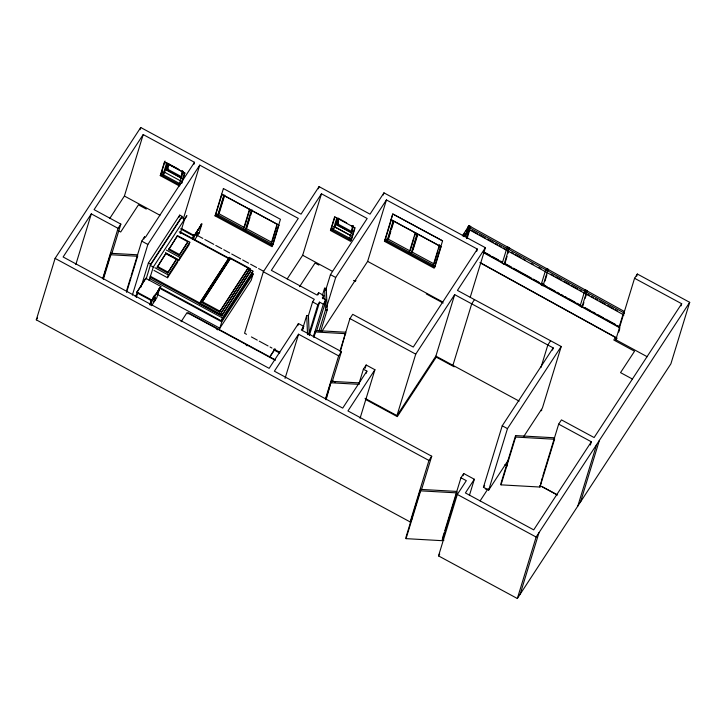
<?xml version="1.0" encoding="UTF-8"?>
<svg xmlns="http://www.w3.org/2000/svg" width="726" height="726" viewBox="0 0 726 726"><rect width="100%" height="100%" fill="white"/><g stroke="black" fill="none" stroke-linecap="round" stroke-linejoin="round"><path stroke-width="1.09" d="M167.978 163.459L167.189 170.519L168.196 168.831M168.314 164.076L167.733 169.258L181.908 176.917M168.414 166.817L168.759 163.786M181.355 178.179L182.144 171.118M182.253 173.804L182.598 170.692M183.043 173.741L183.27 171.726M336.955 218.653L336.274 224.715L351.729 233.064M338.198 218.254L337.399 225.323L338.634 221.611M338.534 218.871L337.953 224.053L352.119 231.712L352.473 228.599M351.575 232.982L352.364 225.913M411.824 519.38L410.154 521.93L36.3 319.848L55.094 258.383L140.726 127.495L301.045 214.152L319.059 186.618L370.015 214.161L383.963 192.853L485.395 247.684L470.23 297.279M75.813 264.563L91.313 213.88L118.066 228.345L102.901 277.949M140.073 129.655L140.726 127.495M109.671 218.553L124.409 196.038L143.204 134.573L194.504 162.306L193.842 164.466M103.01 278.784L110.806 253.292L137.559 254.799L137.622 256.26L126.587 292.378M103.391 279.183L110.869 254.744L110.806 253.292M111.949 253.22L120.843 224.107L94.09 209.642L143.204 134.573M179.476 186.01L160.264 175.628L164.439 161.971L184.613 172.879L181.4 183.379M165.029 161.063L160.854 174.721L180.066 185.103M126.841 289.855L130.526 277.804M131.07 276.043L141.742 241.141L144.519 236.894L145.391 237.366L194.504 162.306M166.59 163.132L162.733 175.737L164.321 173.305L167.216 163.849M143.857 239.054L144.519 236.894M132.368 295.128L147.859 244.453L199.75 165.147L298.268 218.399L263.347 271.769L244.562 333.234L246.522 334.296M136.66 292.669L145.808 278.321L160.809 286.434L160.6 287.115L151.661 300.773L136.66 292.669L145.808 278.321M136.27 297.46L137.804 292.46M141.035 287.06L148.367 263.066L179.739 215.123L181.99 216.348L181.355 218.435M146.153 278.929L150.627 264.282L181.99 216.348M149.148 280.554L153.286 267.041L184.649 219.107L181.645 217.482L150.282 265.426L153.286 267.041M179.15 184.613L183.006 172.008M181.672 183.524L184.885 173.015M157.143 267.304L165.764 253.646L176.264 259.318L175.982 260.235L167.642 272.976L157.143 267.304L165.764 253.646M149.783 304.766L151.317 299.765M150.091 304.802L151.707 299.539L152.442 299.938L150.836 305.201M151.661 300.773L160.809 286.434M168.659 249.699L177.271 236.05L187.771 241.722L187.499 242.638L179.159 255.38L168.659 249.699L177.271 236.05M179.095 217.21L179.739 215.123M154.847 300.673L155.4 298.858M157.315 294.329L158.84 289.329M158.649 288.912L159.393 289.32L156.816 297.742L151.607 305.71M183.27 219.052L199.75 165.147M167.642 272.976L176.264 259.318M180.202 233.654L184.649 219.107M154.012 270.435L167.515 277.74L168.35 275.009L178.278 259.826L165.737 253.047M179.159 255.38L187.771 241.722M178.278 259.826L177.443 262.558L167.515 277.74M165.528 252.839L179.032 260.135L179.866 257.403L189.795 242.23L177.253 235.46M189.795 242.23L188.96 244.961L179.032 260.135M192.381 239.135L193.606 235.124M192.708 239.117L193.67 235.95M180.828 229.044L193.951 236.141L201.901 223.617M193.452 239.516L194.731 235.306L201.683 224.679L200.939 224.28M194.477 240.188L199.106 233.11L201.683 224.679M223.39 188.533L280.445 219.297L272.059 246.668L215.041 215.849L223.426 188.47M217.51 215.958L223.789 195.412M224.234 195.33L218.653 213.598L244.344 227.492M219.098 213.526L224.715 195.149M199.369 303.586L229.362 257.376L249.989 268.529L249.78 269.219L219.996 314.73L199.369 303.586L229.362 257.376M201.873 302.497L230.342 258.492L247.974 268.021L247.693 268.929L219.497 312.026L201.873 302.497L230.342 258.492M243.555 228.708L249.463 209.36M244.671 226.412L249.935 209.215M219.497 312.026L247.974 268.021M251.341 210.368L245.424 229.715L247.012 227.292L249.971 217.619M251.804 210.231L246.223 228.508L271.914 242.393M219.996 314.73L249.989 268.529M250.633 215.468L252.276 210.095M149.955 277.105L221.621 315.846L250.887 270.635L248.891 269.555M159.702 287.46L221.421 320.828L222.328 317.87L252.902 271.143L248.918 268.983M157.515 294.529L219.833 328.216L221.775 321.845L253.147 273.902L251.169 272.831M250.887 270.635L221.621 315.846M252.902 271.143L251.995 274.092L221.421 320.828M253.147 273.902L251.196 280.272L219.833 328.216M270.78 244.744L277.06 224.207M272.25 241.322L276.851 226.267M272.985 244.68L278.929 225.214M318.405 188.778L319.059 186.618M287.215 278.884L302.678 255.253L321.473 193.797L367.175 218.499L330.448 274.637L325.62 290.418M297.796 325.693L298.45 323.533L303.704 326.373L302.379 330.684M285.055 378.418L298.567 334.214L338.643 355.876L325.457 399.001M354.796 227.719L350.622 241.377L330.448 230.478L334.622 216.82L355.078 227.91M334.931 216.911L331.074 229.525L351.248 240.424L354.778 228.871M302.497 329.295L306.726 315.483L308.423 315.574L309.249 334.75M332.953 230.532L336.8 217.927M334.541 228.109L337.109 219.706M308.314 315.937L312.597 301.916L314.304 299.312L263.347 271.769M317.979 294.847L318.641 292.687L323.887 295.518L322.898 298.758M308.94 333.869L317.843 304.757L319.549 302.152L323.315 304.185L313.423 336.528M309.33 335.575L319.549 302.152M322.299 295.636L324.576 288.204L326.273 288.295L327.199 309.957L320.701 331.201M313.705 336.909L315.656 330.539L345.767 332.236L340.303 351.747M314.095 337.309L315.656 330.539M316.527 331.21L326.092 299.938L322.326 297.905L323.887 295.518M319.004 331.11L325.502 309.857L324.576 288.204M326.464 307.67L335.693 277.477L386.432 199.931L477.372 249.091L476.719 251.241M349.369 239.408L353.544 225.75M383.301 195.004L383.963 192.853M340.049 350.921L349.941 318.578L352.718 314.331L413.266 347.064L477.372 249.091M321.854 331.374L367.637 261.387L386.432 199.931M325.711 399.391L331.238 381.332L359.216 382.901M326.101 399.781L331.238 381.332M332.19 381.822L341.42 351.629L301.344 329.967L303.704 326.373M384.435 241.295L392.784 213.979L442.588 240.814L434.193 268.184L384.435 241.295L386.105 238.745M391.314 219.842L385.034 240.388L434.792 267.277L441.072 246.731M386.904 241.395L393.183 220.849M393.637 220.768L388.047 239.045L410.117 250.969L414.056 238.074M388.492 238.972L390.806 231.403M391.468 229.234L393.782 221.666M359.098 383.264L363.39 369.244L366.167 365.006L374.915 369.734L360.078 418.258M365.178 368.236L366.167 365.006M366.24 373.3L366.893 371.14L363.39 369.244M409.319 252.185L415.236 232.837M414.718 235.923L415.699 232.701M417.114 233.854L411.197 253.202L412.785 250.769M417.577 233.708L411.987 251.986L434.057 263.91L437.996 251.015M413.112 249.699L417.713 234.652M432.914 266.27L439.52 244.644M438.658 248.864L439.638 245.642M365.042 398.356L396.95 415.608L415.735 354.143L454.676 294.638L553.194 347.899L552.531 350.05M466.9 230.206L468.86 225.523L470.738 226.53L469.74 228.055L467.871 227.038M468.216 227.637L468.86 225.523M466.655 236.295L467.98 231.975M466.509 238.618L470.049 227.193L468.551 226.376L462.371 235.832M467.181 238.155L470.094 228.645M396.95 415.608L435.881 356.103L454.676 294.638M452.915 365.314L471.709 303.849L474.486 299.611M410.154 521.93L428.948 460.465L431.725 456.227L347.954 410.943L374.915 369.734M420.59 489.388L405.979 537.195L406.043 538.647L442.225 540.688L456.845 492.881L456.781 491.429L420.59 489.388L420.653 490.849L406.043 538.647M421.507 489.651L431.725 456.227M506.766 248.492L502.247 263.284L504.125 264.3L508.645 249.508L509.643 247.983L507.764 246.976L506.766 248.492L508.645 249.508M505.115 262.785L507.057 256.441M508.028 253.274L508.672 251.16M442.488 538.166L444.14 532.757M444.766 530.733L460.956 477.772L463.732 473.524L474.341 479.26L469.404 495.441M647.184 356.711L615.784 339.732L634.569 278.276L637.346 274.029L689.7 302.334L670.906 363.79L517.339 598.505L438.522 555.898L457.316 494.442L466.319 480.666L460.956 477.772M463.07 475.684L463.732 473.524M541.151 284.737L545.671 269.945L546.669 268.429L548.538 269.437L547.549 270.961L543.03 285.754L541.151 284.737L542.14 283.222M544.99 281.062L546.923 274.727M508.454 459.876L488.689 490.086L483.443 487.246L502.229 425.79L553.194 347.899M488.689 490.086L507.474 428.621L561.216 346.493L457.444 290.4L485.395 247.684M515.569 435.591L500.958 483.398L501.022 484.85L539.944 487.046L554.555 439.248L554.501 437.787L515.569 435.591L515.632 437.052L501.022 484.85M540.906 367.637L547.831 344.995L550.598 340.748M561.216 346.493L542.431 407.948L523.9 436.272M584.575 291.398L580.056 306.19L581.925 307.207L586.454 292.415L587.443 290.89L585.564 289.883L584.575 291.398L586.454 292.415M582.924 305.691L583.895 302.524M585.183 298.295L586.154 295.119M539.944 487.046L542.186 478.044M542.803 476.029L558.675 424.129L561.452 419.882L594.122 437.551L681.678 303.74L634.569 278.276M517.339 598.505L536.133 537.04L689.7 302.334M520.179 594.167L538.973 532.702M618.951 327.644L623.48 312.852L624.469 311.336M618.752 332.063L619.695 328.996M636.693 276.189L637.346 274.029M590.356 445.029L591.345 441.789L558.675 424.129M577.805 506.095L596.6 444.63M580.582 501.847L599.377 440.383M681.015 305.891L681.678 303.74M91.313 213.88L63.117 256.977L269.137 368.345L298.45 323.533M36.3 319.848L37.543 317.952M118.066 228.345L120.843 224.107M162.261 171.962L161.208 173.587L180.42 183.968M160.264 175.628L162.488 172.234M183.923 220.069L186.9 215.513M184.912 218.925L186.691 216.194M135.245 296.471L137.713 292.696M152.859 297.769L154.602 295.11M193.951 236.141L201.692 224.298M152.442 299.938L159.393 289.32M153.485 301.78L154.647 300.001M196.356 236.259L197.517 234.48M215.041 215.849L216.702 213.299M181.101 321.7L187.063 312.588L275.127 360.196M187.98 313.877L188.569 312.97L217.337 328.515L216.738 329.423M217.491 329.831L218.09 328.923L246.849 344.469L246.25 345.376M321.473 193.797L271.37 270.362L317.08 295.074L318.641 292.687M247.003 345.785L247.602 344.877L275.381 359.887M330.448 230.478L332.154 227.873M299.566 286.67L315.039 263.021L318.886 265.099M269.573 357.156L275.036 348.807M269.437 357.609L274.9 349.26M298.567 334.214L274.383 371.177L342.708 408.112L366.893 371.14M323.315 304.185L326.092 299.938M355.94 280.472L355.323 281.416L353.535 280.445M338.643 355.876L341.42 351.629M463.052 235.759L464.903 232.928M466.137 231.031L467.998 228.2M466.5 232.511L468.352 229.67M463.869 236.64L470.049 227.193M464.549 236.567L469.495 229.017M543.03 285.754L544.019 284.238M474.341 479.26L465.402 492.936L533.719 529.871L591.345 441.789M438.522 555.898L439.72 554.065M483.443 487.246L484.669 485.376M480.086 500.922L488.09 488.68M541.287 410.78L541.841 409.936M615.784 339.732L616.891 338.035M110.869 254.744L137.622 256.26M325.502 309.857L327.199 309.957M315.719 331.991L345.821 333.688M331.301 382.784L359.27 384.363M515.632 437.052L554.555 439.248M420.653 490.849L456.845 492.881M545.671 269.945L547.549 270.961M442.542 240.869L392.784 213.979L391.087 219.606L440.845 246.504M391.296 219.896L441.054 246.795M385.379 239.244L435.137 266.143M338.035 218.172L346.729 222.864M351.556 225.477L353.489 226.521M632.301 378.981L620.539 372.629L634.551 351.221L613.797 340.004L615.566 337.281L480.149 262.603M336.329 224.289L351.774 232.647M333.969 226.476L351.266 235.823M334.25 226.657L350.576 235.487M331.419 228.381L351.593 239.29M367.637 261.387L442.769 301.998M426.289 293.921L443.141 303.032M178.442 169.113L166.853 162.851L166.063 169.911L181.518 178.269M164.684 162.207L184.858 173.106M221.684 194.16L278.711 224.987M278.911 225.278L221.893 194.45L215.631 214.941L272.649 245.76M166.109 169.494L181.564 177.843M164.003 171.908L181.291 181.255M302.678 255.253L332.49 271.37M330.448 274.637L335.693 277.477M215.976 213.798L273.003 244.626M435.881 356.103L519.154 401.115M454.195 366.83L436.235 357.128L397.303 416.624L365.423 399.391M198.361 232.701L199.106 233.11M124.409 196.038L159.929 215.232M197.871 235.75L202.853 238.437M204.841 239.516L213.798 244.353M215.785 245.433L221.757 248.655M223.753 249.735L229.725 252.966M231.712 254.036L240.669 258.883M242.656 259.953L248.628 263.184M250.624 264.255L256.596 267.486M258.583 268.566L263.556 271.252M349.941 318.578L415.735 354.143M146.271 209.07L138.457 204.841L120.688 232.002L117.712 230.396M193.996 234.897L194.731 235.306M181.037 228.363L194.16 235.46M312.597 301.916L317.843 304.757M180.23 231.857L229.008 258.22M179.222 231.893L228.989 258.792M502.229 425.79L507.474 428.621M168.94 248.791L179.44 254.463M166.363 250.107L179.866 257.403M141.742 241.141L147.859 244.453M157.415 266.397L167.924 272.069M148.367 263.066L150.627 264.282M154.847 267.703L168.35 275.009M505.223 464.558L507.202 465.629M202.146 301.58L219.778 311.109M542.749 486.946L557.641 494.996M539.881 485.594L556.715 494.687M150.237 276.198L221.902 314.93M149.656 278.584L222.328 317.87M251.414 336.937L257.294 340.122M259.255 341.175L268.075 345.948M270.036 347.001L271.996 348.063M273.956 349.124L279.837 352.301M332.145 380.578L335.14 382.194M273.775 349.859L279.655 353.036M159.466 288.158L221.775 321.845M136.869 291.979L151.87 300.092M485.258 488.807L486.311 489.378M55.094 258.383L428.948 460.465M457.316 494.442L536.133 537.04M442.161 539.227L443.949 540.198M624.324 311.454L469.704 226.185L468.896 227.392L624.505 313.205M471.601 230.423L477.545 233.708M479.523 234.797L485.476 238.083M487.455 239.172L493.399 242.448M495.386 243.546L497.364 244.635M499.352 245.733L501.33 246.822M503.318 247.92L505.296 249.009M511.24 252.294L513.228 253.383M515.206 254.481L521.159 257.757M523.137 258.846L525.116 259.944M531.069 263.22L533.047 264.318M538.991 267.595L540.979 268.684M550.889 274.156L553.865 275.789M555.844 276.887L561.788 280.163M563.775 281.261L569.719 284.538M571.707 285.636L577.651 288.912M579.629 290.001L581.617 291.099M587.561 294.375L589.548 295.473M591.527 296.562L593.505 297.66M595.492 298.749L597.471 299.847M599.458 300.936L605.402 304.212M607.39 305.31L613.334 308.586M615.312 309.684L617.3 310.773M468.343 229.207L623.952 315.02M484.723 252.33L490.667 255.616M492.655 256.705L498.599 259.981M500.577 261.079L502.564 262.168M505.541 263.81L511.485 267.086M513.463 268.184L531.305 278.022M533.292 279.111L539.236 282.396M541.215 283.485L547.168 286.77M549.146 287.859L555.091 291.144M557.078 292.233L559.056 293.322M561.044 294.42L563.022 295.509M565.01 296.607L566.988 297.696M568.975 298.794L574.919 302.07M576.898 303.169L580.864 305.356M584.829 307.534L590.773 310.819M592.761 311.908L595.728 313.55M597.716 314.639L603.66 317.924M605.647 319.013L615.557 324.486M617.536 325.575L619.523 326.664M483.489 252.149L502.319 262.531M504.307 263.629L619.278 327.027M483.226 252.539L620.004 327.97M480.095 262.785L616.873 338.216M306.726 315.483L307.552 334.659M154.139 299.402L153.93 300.083L155.337 297.587L154.139 299.402M196.428 234.77L196.22 235.451L197.626 232.946L196.428 234.77M507.075 465.802L505.096 464.74L507.066 465.811"/></g></svg>
